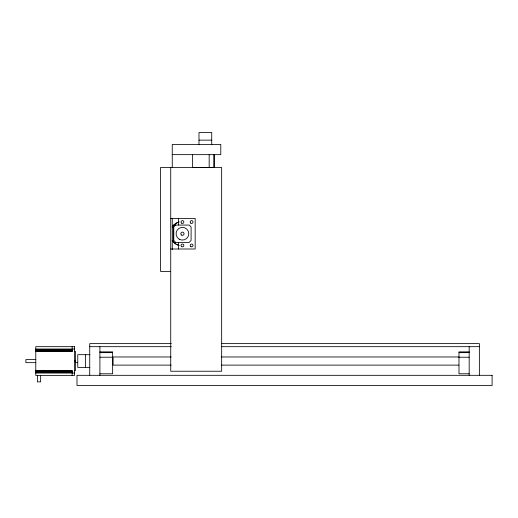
<?xml version="1.0" encoding="UTF-8"?>
<svg xmlns="http://www.w3.org/2000/svg" width="518" height="518" viewBox="0 0 518 518"><rect width="100%" height="100%" fill="white"/><g stroke="black" fill="none" stroke-linecap="round" stroke-linejoin="round"><path stroke-width="0.78" d="M172.254 226.994L172.552 226.534A12.225 12.225 0 0 1 178.665 222.093M172.254 227.091L173.795 225.077L176.327 223.135L179.273 221.911M175.693 225.065L173.783 226.975L173.783 240.469L175.693 242.379M198.99 140.138L211.726 140.138M172.254 154.649L220.791 154.649L220.791 144.464L172.254 144.464L172.254 167.534M192.625 167.385L214.523 167.385L214.523 154.649M170.726 218.441L195.169 218.441L195.169 249.003L170.726 249.003M170.726 271.413L160.541 271.413L160.541 167.508L221.659 167.508L221.659 371.231L170.726 371.231L170.726 167.508M171.367 343.622L89.724 343.622L89.724 375.317M221.49 343.622L479.37 343.622L479.37 375.317M89.724 346.678L171.367 346.678M221.49 346.678L479.37 346.678M35.781 349.035L74.592 349.035M35.781 349.644L72.144 349.644M35.781 350.213L72.144 350.213M35.781 350.699L72.144 350.699M35.781 351.075L72.144 351.075M35.781 351.308L72.144 351.308M35.781 351.385L72.144 351.385L72.144 346.678M74.592 351.334L75.408 351.334L75.408 370.739L74.592 370.739M99.909 351.877L112.639 351.877L112.639 373.782L99.909 373.782M469.178 351.877L458.993 351.877L458.993 373.782L469.178 373.782M99.909 352.641L112.639 352.641M458.993 352.641L469.178 352.641M89.977 354.681L77.752 354.681L77.752 367.411L89.977 367.411M171.238 356.973L113.073 356.973L113.073 365.119L171.238 365.119M221.322 356.973L458.818 356.973M99.909 357.226L112.639 357.226M458.993 357.226L469.178 357.226M35.781 359.421L25.9 359.557L25.9 362.658L35.781 362.658M74.592 361.04L75.408 361.04M75.408 362.658L77.687 362.658M221.322 365.119L458.818 365.119M35.781 370.687L72.144 370.687L72.144 375.401M35.781 370.771L72.144 370.771M35.781 371.005L72.144 371.005M35.781 371.38L72.144 371.38M35.781 371.866L72.144 371.866M35.781 372.436L72.144 372.436M35.781 373.044L74.592 373.044M179.273 245.526L176.327 244.308L173.795 242.366L172.254 240.352M172.254 240.449L172.552 240.902A12.225 12.225 0 0 0 178.665 245.344M469.178 346.678L469.178 375.317M213.759 154.649L213.759 167.385M211.726 144.716L211.726 132.498L198.99 132.498L198.99 144.716M209.175 154.649L209.175 167.385M192.625 154.649L192.625 167.528M178.619 218.441L178.619 225.065M178.619 242.379L178.619 249.003M172.254 218.233L172.254 249.67M99.909 346.678L99.909 375.317M85.392 354.681L85.392 367.411M40.637 375.401L40.637 381.863L37.4 381.863L37.4 375.401M174.035 225.065L173.271 225.829L173.271 241.615L174.035 242.379L189.187 242.379L191.097 240.469L191.097 226.975L189.187 225.065L174.035 225.065M74.592 346.678L35.781 346.678L35.781 375.401L74.592 375.401L74.592 346.678M492.1 375.317L76.988 375.317L76.988 385.502L492.1 385.502L492.1 375.317M179.254 239.232A6.365 6.365 0 0 0 188.805 233.722A6.365 6.365 0 0 0 179.254 228.205A6.365 6.365 0 0 0 179.254 239.232M181.488 235.03A1.619 1.619 0 0 0 184.045 233.89A1.619 1.619 0 0 0 181.779 232.245A1.619 1.619 0 0 0 181.488 235.03M181.74 246.646A1.399 1.399 0 0 0 183.838 245.435A1.399 1.399 0 0 0 181.74 244.224A1.399 1.399 0 0 0 181.74 246.646M190.909 246.646A1.399 1.399 0 0 0 193.007 245.435A1.399 1.399 0 0 0 190.909 244.224A1.399 1.399 0 0 0 190.909 246.646M181.617 223.141A1.399 1.399 0 0 0 183.832 222.151A1.399 1.399 0 0 0 181.87 220.726A1.399 1.399 0 0 0 181.617 223.141M190.786 223.141A1.399 1.399 0 0 0 193 222.151A1.399 1.399 0 0 0 191.038 220.726A1.399 1.399 0 0 0 190.786 223.141"/></g></svg>
